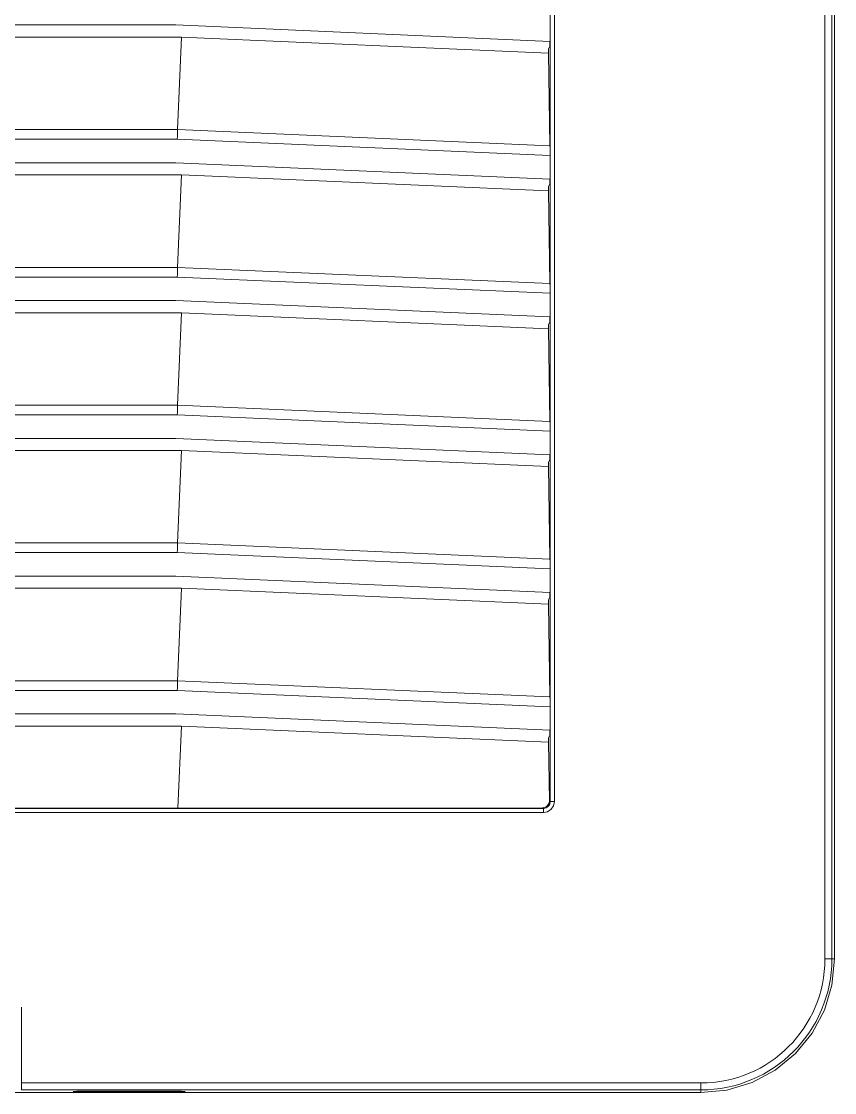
# Model space of a CAD drawing. Header units: millimetres. Extents: x -6000 to 26000, y -6000 to 26000.
# Drawn here: x 117.59 to 125.8, y -5034.09 to -5023.27 of the extents above; entities that cross this region are included whole.
import ezdxf

# ---------------------------------------------------------------- set-up
doc = ezdxf.new("R2010")
doc.units = ezdxf.units.MM
doc.header["$MEASUREMENT"] = 0
doc.layers.add('Чертеж и Рисунок_Ном._пера__7', color=7, linetype='Continuous', lineweight=15)
doc.layers.add('Чертеж и Рисунок_Ном._пера__8', color=7, linetype='Continuous', lineweight=15, true_color=0xa80f02)

msp = doc.modelspace()

# ---------------------------------------------------------------- linework, layer by layer
at = {"layer": 'Чертеж и Рисунок_Ном._пера__7', "color": 7, "linetype": 'Continuous', "lineweight": 15}
for p, q in [((125.707, -5032.737), (125.707, -5014.515)), ((125.777, -5032.737), (125.777, -5014.515)), ((125.804, -5032.737), (125.804, -5014.515)), ((122.934, -5016.104), (122.934, -5031.147)), ((122.975, -5016.104), (122.975, -5031.147)), ((115.455, -5023.308), (119.155, -5023.308)), ((119.155, -5023.308), (122.932, -5023.473)), ((122.932, -5023.473), (122.932, -5023.235)), ((115.455, -5023.431), (119.211, -5023.431)), ((119.211, -5023.431), (119.17, -5024.364)), ((122.915, -5023.592), (119.211, -5023.431)), ((122.932, -5023.515), (122.915, -5023.548)), ((122.931, -5023.473), (122.931, -5023.518)), ((122.932, -5023.473), (122.932, -5023.515)), ((122.915, -5023.592), (122.915, -5023.548)), ((122.915, -5023.592), (122.931, -5024.528)), ((111.518, -5024.364), (119.17, -5024.364)), ((119.17, -5024.364), (122.931, -5024.528)), ((119.168, -5024.462), (111.52, -5024.462)), ((119.168, -5024.462), (122.932, -5024.626)), ((122.932, -5024.864), (122.932, -5024.626)), ((115.455, -5024.699), (119.155, -5024.699)), ((119.155, -5024.699), (122.932, -5024.864)), ((115.455, -5024.822), (119.211, -5024.822)), ((119.211, -5024.822), (119.17, -5025.755)), ((122.915, -5024.983), (119.211, -5024.822)), ((122.932, -5024.906), (122.915, -5024.939)), ((122.915, -5024.983), (122.915, -5024.939)), ((122.931, -5024.864), (122.931, -5024.909)), ((122.932, -5024.864), (122.932, -5024.906)), ((122.915, -5024.983), (122.931, -5025.919)), ((111.518, -5025.755), (119.17, -5025.755)), ((119.17, -5025.755), (122.931, -5025.919)), ((119.168, -5025.853), (111.52, -5025.853)), ((119.168, -5025.853), (122.932, -5026.017)), ((122.932, -5026.255), (122.932, -5026.017)), ((115.455, -5026.09), (119.155, -5026.09)), ((119.155, -5026.09), (122.932, -5026.255)), ((115.455, -5026.213), (119.211, -5026.213)), ((119.211, -5026.213), (119.17, -5027.146)), ((122.915, -5026.374), (119.211, -5026.213)), ((122.932, -5026.297), (122.915, -5026.33)), ((122.915, -5026.374), (122.915, -5026.33)), ((122.931, -5026.255), (122.931, -5026.3)), ((122.932, -5026.255), (122.932, -5026.297)), ((122.915, -5026.374), (122.931, -5027.31)), ((111.518, -5027.146), (119.17, -5027.146)), ((119.17, -5027.146), (122.931, -5027.31)), ((119.168, -5027.244), (111.52, -5027.244)), ((119.168, -5027.244), (122.932, -5027.408)), ((122.932, -5027.646), (122.932, -5027.408)), ((115.455, -5027.481), (119.155, -5027.481)), ((119.155, -5027.481), (122.932, -5027.646)), ((115.455, -5027.604), (119.211, -5027.604)), ((119.211, -5027.604), (119.17, -5028.537)), ((122.915, -5027.765), (119.211, -5027.604)), ((122.931, -5027.646), (122.931, -5027.691)), ((122.932, -5027.646), (122.932, -5027.688)), ((122.932, -5027.688), (122.915, -5027.721)), ((122.915, -5027.765), (122.915, -5027.721)), ((122.915, -5027.765), (122.931, -5028.701)), ((111.518, -5028.537), (119.17, -5028.537)), ((119.17, -5028.537), (122.931, -5028.701)), ((119.168, -5028.635), (111.52, -5028.635)), ((119.168, -5028.635), (122.932, -5028.799)), ((122.932, -5029.037), (122.932, -5028.799)), ((115.455, -5028.872), (119.155, -5028.872)), ((119.155, -5028.872), (122.932, -5029.037)), ((115.455, -5028.995), (119.211, -5028.995)), ((119.211, -5028.995), (119.17, -5029.928)), ((122.915, -5029.156), (119.211, -5028.995)), ((122.931, -5029.037), (122.931, -5029.082)), ((122.932, -5029.037), (122.932, -5029.079)), ((122.932, -5029.079), (122.915, -5029.112)), ((122.915, -5029.156), (122.915, -5029.112)), ((122.915, -5029.156), (122.931, -5030.092)), ((116.346, -5029.928), (119.17, -5029.928)), ((116.398, -5030.026), (119.168, -5030.026)), ((119.168, -5030.026), (122.932, -5030.19)), ((119.17, -5029.928), (122.931, -5030.092)), ((122.932, -5030.428), (122.932, -5030.19)), ((116.524, -5030.263), (119.155, -5030.263)), ((119.155, -5030.263), (122.932, -5030.428)), ((119.211, -5030.386), (116.608, -5030.386)), ((119.211, -5030.386), (119.175, -5031.213)), ((122.915, -5030.547), (119.211, -5030.386)), ((122.931, -5030.428), (122.931, -5030.473)), ((122.932, -5030.428), (122.932, -5030.47)), ((122.932, -5030.47), (122.915, -5030.503)), ((122.915, -5030.547), (122.915, -5030.503)), ((122.915, -5030.547), (122.925, -5031.139)), ((119.175, -5031.213), (116.849, -5031.213)), ((122.864, -5031.217), (116.912, -5031.217)), ((122.857, -5031.21), (119.175, -5031.213)), ((122.864, -5031.217), (122.857, -5031.21)), ((122.925, -5031.139), (122.934, -5031.147)), ((122.864, -5031.259), (116.912, -5031.259)), ((125.707, -5032.737), (125.777, -5032.737)), ((125.777, -5032.737), (125.804, -5032.737)), ((117.594, -5033.222), (117.594, -5033.989)), ((117.594, -5033.989), (117.594, -5034.059)), ((117.594, -5033.989), (124.455, -5033.989)), ((124.455, -5033.989), (124.455, -5034.059)), ((106.233, -5034.086), (124.455, -5034.086)), ((117.594, -5034.059), (124.455, -5034.059)), ((118.154, -5034.063), (119.211, -5034.063)), ((119.211, -5034.074), (118.154, -5034.074)), ((124.455, -5034.086), (124.455, -5034.059))]:
    msp.add_line(p, q, dxfattribs=at)
at = {"layer": 'Чертеж и Рисунок_Ном._пера__7', "color": 7, "linetype": 'Continuous', "lineweight": 15, "flags": 128}
for points in [[(119.17, -5024.364), (119.17, -5024.385), (119.169, -5024.409), (119.169, -5024.435), (119.168, -5024.462)], [(122.932, -5024.626), (122.932, -5024.599), (122.932, -5024.573), (122.932, -5024.549), (122.931, -5024.528)], [(119.17, -5025.755), (119.17, -5025.776), (119.169, -5025.8), (119.169, -5025.826), (119.168, -5025.853)], [(122.932, -5026.017), (122.932, -5025.99), (122.932, -5025.964), (122.932, -5025.94), (122.931, -5025.919)], [(119.17, -5027.146), (119.17, -5027.167), (119.169, -5027.191), (119.169, -5027.217), (119.168, -5027.244)], [(122.932, -5027.408), (122.932, -5027.381), (122.932, -5027.355), (122.932, -5027.331), (122.931, -5027.31)], [(119.17, -5028.537), (119.17, -5028.558), (119.169, -5028.582), (119.169, -5028.608), (119.168, -5028.635)], [(122.932, -5028.799), (122.932, -5028.772), (122.932, -5028.746), (122.932, -5028.722), (122.931, -5028.701)], [(119.17, -5029.928), (119.17, -5029.949), (119.169, -5029.973), (119.169, -5029.999), (119.168, -5030.026)], [(122.932, -5030.19), (122.932, -5030.163), (122.932, -5030.137), (122.932, -5030.113), (122.931, -5030.092)], [(122.857, -5031.21), (122.87, -5031.209), (122.883, -5031.205), (122.895, -5031.198), (122.906, -5031.189), (122.921, -5031.165), (122.925, -5031.139)], [(122.975, -5031.147), (122.967, -5031.19), (122.943, -5031.226), (122.907, -5031.25), (122.864, -5031.259)], [(122.934, -5031.147), (122.928, -5031.174), (122.913, -5031.197), (122.891, -5031.212), (122.864, -5031.217)], [(122.864, -5031.259), (122.864, -5031.243), (122.864, -5031.229), (122.864, -5031.217)], [(122.975, -5031.147), (122.96, -5031.147), (122.946, -5031.147), (122.934, -5031.147)], [(124.455, -5034.086), (124.718, -5034.06), (124.971, -5033.983), (125.205, -5033.859), (125.409, -5033.691), (125.577, -5033.486), (125.701, -5033.253), (125.778, -5033), (125.804, -5032.737)]]:
    msp.add_lwpolyline(points, dxfattribs=at)
at = {"layer": 'Чертеж и Рисунок_Ном._пера__7', "color": 7, "linetype": 'Continuous', "lineweight": 15}
for radius in [1.252, 1.322]:
    msp.add_arc((124.455, -5032.737), radius, 270, 0, dxfattribs=at)
at = {"layer": 'Чертеж и Рисунок_Ном._пера__8', "color": 14, "linetype": 'Continuous', "lineweight": 15, "true_color": 0xa80f02}
for p, q in [((118.154, -5034.074), (118.118, -5034.074)), ((119.247, -5034.074), (119.211, -5034.074))]:
    msp.add_line(p, q, dxfattribs=at)

doc.saveas('drawing.dxf')
